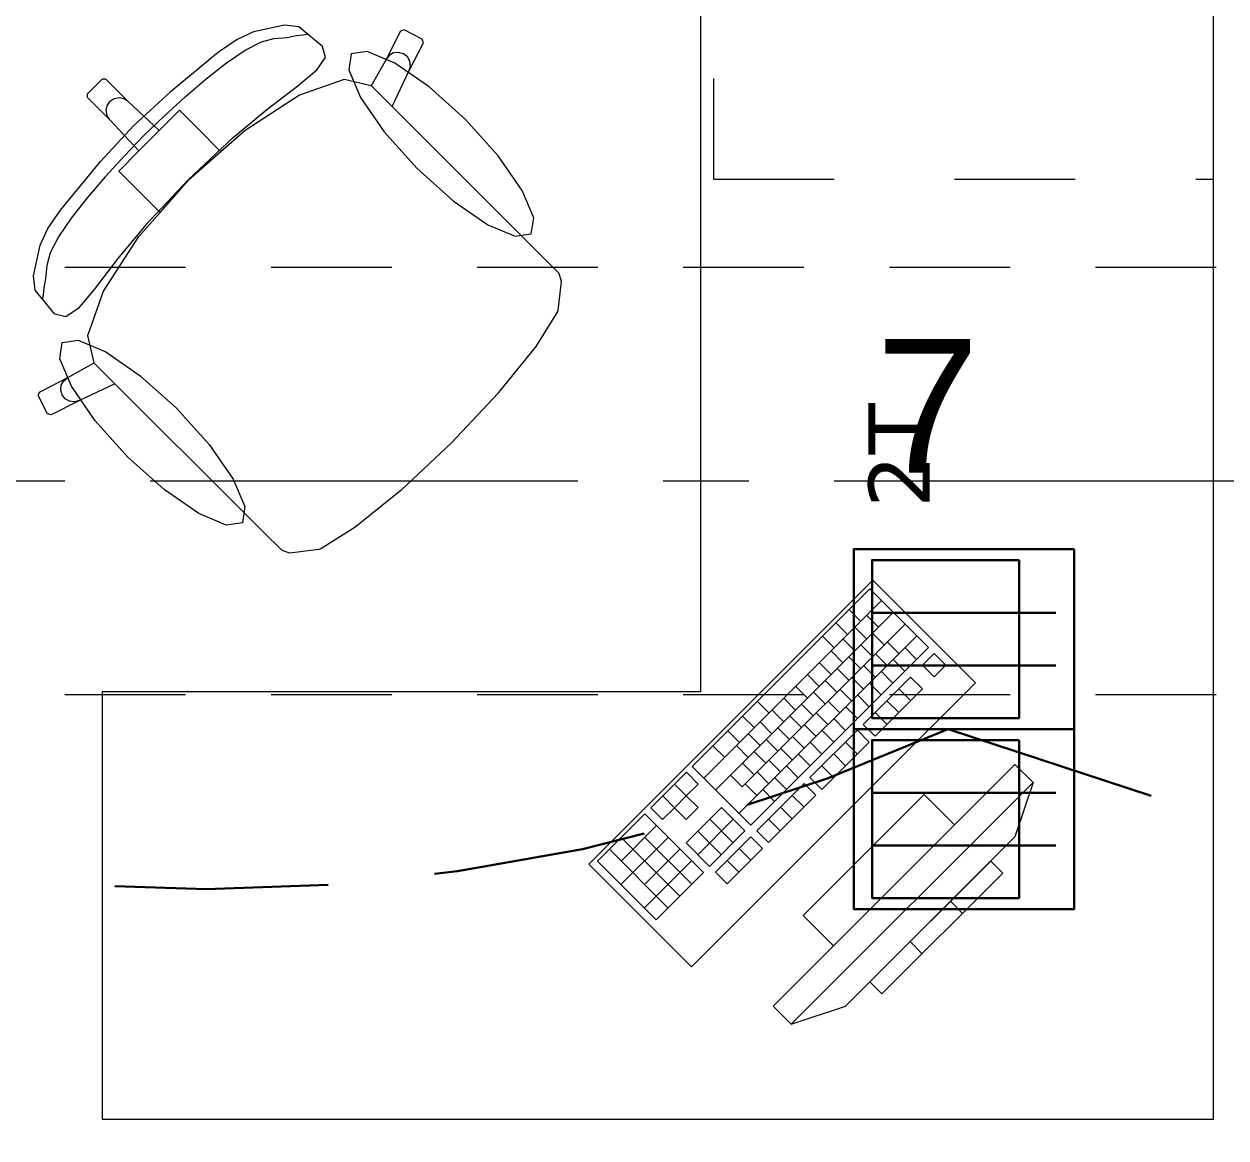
# Model space of a CAD drawing. Header units: inches. Extents: x -19 to 5698, y -728 to 92.
# Drawn here: x 105.398 to 106.804, y 6.681 to 7.985 of the extents above; entities that cross this region are included whole.
import ezdxf

# ---------------------------------------------------------------- set-up
doc = ezdxf.new("R2010")
doc.units = ezdxf.units.IN
doc.header["$MEASUREMENT"] = 0
doc.set_wipeout_variables(frame=1)
doc.header["$PDMODE"] = 1
for name, pattern in [('HIDDEN', [0.375, 0.25, -0.125]), ('Hidden Line', [0.195611, 0.141111, -0.0545]), ('Punto & Raya', [0.65, 0.5, -0.075, 0, -0.075]), ('Rayas', [0.282222, 0.141111, -0.141111]), ('Wipeout_Contour', [1, 0, -1])]:
    doc.linetypes.add(name, pattern=pattern)
doc.layers.get('0').update_dxf_attribs({"color": 61})
doc.layers.add('00 conduct tomacorr', color=120, linetype='HIDDEN', lineweight=30)
doc.layers.add('00 IE LUZ EMERGENCIA', color=253, linetype='Continuous', lineweight=0)
for name, color, linetype in [('02 _ ARQ _ ALB _ Cotas Ejes', 7, 'Continuous'), ('02 _ ARQ _ ALB _ Ejes Generales', 251, 'Continuous'), ('08 _ STR _ EXT _ 09 Vigas', 251, 'Continuous'), ('Dibujo 2D - General', 7, 'Continuous'), ('Interior - Mobiliario', 7, 'Continuous')]:
    doc.layers.add(name, color=color, linetype=linetype)
doc.styles.add('Annotative', font='arial.ttf')
doc.styles.add('Estilo_Generado_4', font='swisse.ttf')
doc.dimstyles.new('Estilo_Generado__1', dxfattribs={"dimtxt": 0.125, "dimasz": 0.095, "dimexe": 0.18, "dimexo": 0.3, "dimgap": 0, "dimtad": 0, "dimtih": 1, "dimtoh": 1, "dimzin": 0, "dimdsep": 46, "dimtxsty": 'Estilo_Generado_4', "dimblk": 'ARROWHEAD_6', "dimblk1": 'ARROWHEAD_6', "dimblk2": 'ARROWHEAD_6', "dimcen": 0.09, "dimse1": 1, "dimse2": 1, "dimclrd": 144, "dimclre": 144, "dimclrt": 7, "dimadec": 0, "dimazin": 0, "dimtfac": 1, "dimtdec": 4, "dimtmove": 0, "dimatfit": 3, "dimfxl": 1, "dimtolj": 1, "dimtzin": 0, "dimarcsym": 0})

# ---------------------------------------------------------------- blocks, each defined once
blk = doc.blocks.new('ARROWHEAD_6')
at = {"color": 0, "linetype": 'Continuous', "lineweight": 0}
for p, q in [((-0.5, -0.5), (0.5, 0.5)), ((0, 0), (-1, 0))]:
    blk.add_line(p, q, dxfattribs=at)
blk = doc.blocks.new('*D89', base_point=(804.059, 0))
at = {"layer": '02 _ ARQ _ ALB _ Cotas Ejes', "color": 144, "linetype": 'Continuous', "lineweight": -2, "transparency": 16777216}
for p, q in [((101.915, 2.2841), (105.0886, 2.2841)), ((108.725, 2.2841), (105.476, 2.2841))]:
    blk.add_line(p, q, dxfattribs=at)
at = {"layer": 'Defpoints', "color": 0, "linetype": 'Continuous', "transparency": 16777216}
for p in [(101.82, 7.45), (108.82, 7.45), (108.82, 2.2841)]:
    blk.add_point(p, dxfattribs=at)
at = {"layer": '02 _ ARQ _ ALB _ Cotas Ejes', "color": 144, "linetype": 'Continuous', "lineweight": -2, "transparency": 16777216, "xscale": 0.095, "yscale": 0.095, "zscale": 0.095, "rotation": 180}
blk.add_blockref('ARROWHEAD_6', (101.82, 2.2841), dxfattribs=at)
at = {"layer": '02 _ ARQ _ ALB _ Cotas Ejes', "color": 144, "linetype": 'Continuous', "lineweight": -2, "transparency": 16777216, "xscale": 0.095, "yscale": 0.095, "zscale": 0.095}
blk.add_blockref('ARROWHEAD_6', (108.82, 2.2841), dxfattribs=at)
at = {"layer": '02 _ ARQ _ ALB _ Cotas Ejes', "color": 7, "linetype": 'Continuous', "lineweight": 13, "transparency": 16777216, "insert": (105.2823, 2.2841), "char_height": 0.125, "attachment_point": 5, "style": 'Estilo_Generado_4'}
blk.add_mtext('\\A1;7.00', dxfattribs=at)
blk = doc.blocks.new('CAJA POP UP 6 MODULOS')
at = {"layer": '00 conduct tomacorr', "linetype": 'Continuous'}
for p, q in [((-0.095, -0.165), (-0.095, -0.01511)), ((-0.052, -0.165), (-0.052, -0.01511)), ((0.052, -0.165), (0.052, -0.01511)), ((0.095, -0.165), (0.095, -0.01511)), ((0, -0.165), (0, -0.18))]:
    blk.add_line(p, q, dxfattribs=at)
for points in [[(-0.147, 0), (0.147, 0), (0.147, -0.18), (-0.147, -0.18)], [(0, 0), (0.147, 0), (0.147, -0.18), (0, -0.18)]]:
    blk.add_lwpolyline(points, close=True, dxfattribs=at)
for points in [[(-0.138, -0.045), (-0.009, -0.045), (-0.009, -0.165), (-0.138, -0.165), (-0.138, -0.045)], [(0.009, -0.045), (0.138, -0.045), (0.138, -0.165), (0.009, -0.165), (0.009, -0.045)]]:
    blk.add_lwpolyline(points, dxfattribs=at)
at = {"color": 1, "insert": (-0.18069, -0.16799), "char_height": 0.05, "attachment_point": 1, "rotation": 180}
blk.add_mtext_dynamic_manual_height_columns('{\\fVerdana|b0|i0|c0|p34;2T}', width=0.0004809, gutter_width=0.1561, heights=[0], dxfattribs=at)

msp = doc.modelspace()

# ---------------------------------------------------------------- linework, layer by layer
at = {"layer": 'Interior - Mobiliario', "color": 175, "linetype": 'Continuous', "lineweight": 13}
for p, q in [((105.6661, 7.9755), (105.6469, 7.9666)), ((105.7022, 7.9833), (105.6661, 7.9755)), ((105.719, 7.9814), (105.7022, 7.9833)), ((105.7469, 7.9582), (105.719, 7.9814)), ((105.7243, 7.9718), (105.7288, 7.9726)), ((105.8382, 7.9762), (105.8212, 7.9431)), ((105.8423, 7.9776), (105.8382, 7.9762)), ((105.8636, 7.9668), (105.8423, 7.9776)), ((105.6469, 7.9666), (105.6252, 7.9517)), ((105.6565, 7.9539), (105.6753, 7.9639)), ((105.6753, 7.9639), (105.6901, 7.9678)), ((105.6901, 7.9678), (105.7055, 7.969)), ((105.7055, 7.969), (105.7162, 7.971)), ((105.7162, 7.971), (105.7243, 7.9718)), ((105.7503, 7.9453), (105.7469, 7.9582)), ((105.848, 7.9296), (105.8649, 7.9627)), ((105.8649, 7.9627), (105.8636, 7.9668)), ((105.6252, 7.9517), (105.5685, 7.9048)), ((105.6347, 7.9391), (105.6565, 7.9539)), ((105.7403, 7.931), (105.7503, 7.9453)), ((105.8249, 7.9478), (105.8212, 7.9431)), ((105.83, 7.9507), (105.8249, 7.9478)), ((105.8359, 7.9514), (105.83, 7.9507)), ((105.8415, 7.9498), (105.8359, 7.9514)), ((105.8461, 7.9462), (105.8415, 7.9498)), ((105.8489, 7.9411), (105.8461, 7.9462)), ((105.6109, 7.9205), (105.6347, 7.9391)), ((105.718, 7.9124), (105.7403, 7.931)), ((105.8212, 7.9431), (105.8039, 7.9121)), ((105.848, 7.9296), (105.8496, 7.9353)), ((105.8496, 7.9353), (105.8489, 7.9411)), ((105.489, 7.9201), (105.4805, 7.9115)), ((105.4933, 7.9201), (105.489, 7.9201)), ((105.5194, 7.894), (105.4933, 7.9201)), ((105.5861, 7.8994), (105.6109, 7.9205)), ((105.772, 7.9196), (105.72, 7.9013)), ((105.8039, 7.9121), (105.772, 7.9196)), ((105.8284, 7.8879), (105.848, 7.9296)), ((105.4719, 7.903), (105.4805, 7.9115)), ((105.4719, 7.8987), (105.4719, 7.903)), ((105.5685, 7.9048), (105.5263, 7.8657)), ((105.6818, 7.8845), (105.718, 7.9124)), ((105.8042, 7.9121), (105.8039, 7.9121)), ((105.8042, 7.9121), (105.8284, 7.8879)), ((105.498, 7.8726), (105.4719, 7.8987)), ((105.4937, 7.8832), (105.4948, 7.889)), ((105.4948, 7.889), (105.4981, 7.8939)), ((105.503, 7.8972), (105.4981, 7.8939)), ((105.5088, 7.8983), (105.503, 7.8972)), ((105.5145, 7.8972), (105.5088, 7.8983)), ((105.5194, 7.894), (105.5145, 7.8972)), ((105.5559, 7.86), (105.5194, 7.894)), ((105.5615, 7.8768), (105.5861, 7.8994)), ((105.72, 7.9013), (105.6562, 7.8599)), ((105.4948, 7.8775), (105.4937, 7.8832)), ((105.498, 7.8726), (105.4948, 7.8775)), ((105.5795, 7.8836), (105.5559, 7.86)), ((105.6007, 7.8625), (105.5795, 7.8836))]:
    msp.add_line(p, q, dxfattribs=at)

# ---------------------------------------------------------------- wipeouts: each hides what was drawn before it
at = {"color": 254, "linetype": 'Wipeout_Contour', "lineweight": 0, "ltscale": 4906.165759}
msp.add_wipeout([(117.0136, 5.8), (117.0136, 6.35), (100.6701, 6.35), (100.6701, 7.85), (100.17, 7.85), (100.17, 5.8)], dxfattribs=at).dxf.layer = 'Dibujo 2D - General'

# ---------------------------------------------------------------- next in the draw order: linework, layer by layer
at = {"layer": '00 conduct tomacorr'}
for centre, radius, start, end in [((105.6062, 9.0965), 2.1246, 166.0873, 294.2501), ((108.7039, 13.4465), 6.6692, 250.51028, 291.32013)]:
    msp.add_arc(centre, radius, start, end, dxfattribs=at)
at = {"layer": '02 _ ARQ _ ALB _ Ejes Generales', "color": 251, "linetype": 'Punto & Raya', "lineweight": 13, "true_color": 0x636466}
msp.add_line((98.3454, 7.45), (147.07, 7.45), dxfattribs=at)
at = {"layer": '08 _ STR _ EXT _ 09 Vigas', "color": 251, "linetype": 'Hidden Line', "lineweight": 13, "true_color": 0x636466}
for p, q in [((102.07, 7.7), (108.57, 7.7)), ((102.07, 7.2), (144.07, 7.2))]:
    msp.add_line(p, q, dxfattribs=at)
at = {"layer": 'Interior - Mobiliario', "color": 175, "linetype": 'Rayas', "lineweight": 13}
for p, q in [((106.2041, 8.2029), (106.2041, 7.8029)), ((106.2041, 7.8029), (106.7891, 7.8029))]:
    msp.add_line(p, q, dxfattribs=at)
at = {"layer": 'Interior - Mobiliario', "color": 175, "linetype": 'Continuous', "lineweight": 13}
for p, q in [((105.9762, 7.74), (105.8284, 7.8879)), ((105.538, 7.854), (105.5615, 7.8768)), ((105.6425, 7.8517), (105.6818, 7.8845)), ((105.4872, 7.8235), (105.5263, 7.8657)), ((105.532, 7.8361), (105.498, 7.8726)), ((105.5559, 7.86), (105.5439, 7.8481)), ((105.628, 7.8351), (105.6007, 7.8625)), ((105.6562, 7.8599), (105.628, 7.8351)), ((105.538, 7.854), (105.5152, 7.8305)), ((105.532, 7.8361), (105.5439, 7.8481)), ((105.5897, 7.8023), (105.6425, 7.8517)), ((105.5084, 7.8125), (105.532, 7.8361)), ((105.628, 7.8351), (105.5902, 7.8018)), ((105.4403, 7.7668), (105.4872, 7.8235)), ((105.5152, 7.8305), (105.4926, 7.8059)), ((105.4926, 7.8059), (105.4715, 7.7811)), ((105.5295, 7.7913), (105.5084, 7.8125)), ((105.5569, 7.764), (105.5295, 7.7913)), ((105.5897, 7.8023), (105.5403, 7.7495)), ((105.5569, 7.764), (105.5902, 7.8018)), ((105.4715, 7.7811), (105.4529, 7.7573)), ((105.4254, 7.7451), (105.4403, 7.7668)), ((105.5321, 7.7358), (105.5569, 7.764)), ((105.4529, 7.7573), (105.4381, 7.7355)), ((105.5403, 7.7495), (105.5075, 7.7102)), ((105.4165, 7.7259), (105.4254, 7.7451)), ((105.4381, 7.7355), (105.4281, 7.7167)), ((105.4908, 7.672), (105.5321, 7.7358)), ((106.0018, 7.7145), (105.9762, 7.74)), ((105.4087, 7.6898), (105.4165, 7.7259)), ((105.4281, 7.7167), (105.4242, 7.7019)), ((105.5075, 7.7102), (105.4796, 7.674)), ((106.0237, 7.6925), (106.0018, 7.7145)), ((105.4242, 7.7019), (105.423, 7.6865)), ((106.0266, 7.6832), (106.0237, 7.6925)), ((105.4106, 7.673), (105.4087, 7.6898)), ((105.423, 7.6865), (105.421, 7.6758)), ((106.0226, 7.6493), (106.0266, 7.6832)), ((105.4338, 7.6451), (105.4106, 7.673)), ((105.4202, 7.6677), (105.4194, 7.6632)), ((105.421, 7.6758), (105.4202, 7.6677)), ((105.4796, 7.674), (105.461, 7.6518)), ((105.4724, 7.62), (105.4908, 7.672)), ((105.461, 7.6518), (105.4467, 7.6417)), ((106.0217, 7.6472), (106.0226, 7.6493)), ((105.4467, 7.6417), (105.4338, 7.6451)), ((105.9968, 7.6072), (106.0217, 7.6472)), ((105.4799, 7.5881), (105.4724, 7.62)), ((105.9532, 7.5535), (105.9968, 7.6072)), ((105.4489, 7.5708), (105.4799, 7.5881)), ((105.4799, 7.5878), (105.4799, 7.5881)), ((105.4799, 7.5878), (105.5041, 7.5636)), ((105.4158, 7.5538), (105.4489, 7.5708)), ((105.4413, 7.562), (105.4442, 7.5671)), ((105.4442, 7.5671), (105.4489, 7.5708)), ((105.4144, 7.5497), (105.4158, 7.5538)), ((105.4406, 7.5562), (105.4413, 7.562)), ((105.4422, 7.5505), (105.4406, 7.5562)), ((105.4458, 7.5459), (105.4422, 7.5505)), ((105.5041, 7.5636), (105.4624, 7.544)), ((105.652, 7.4158), (105.5041, 7.5636)), ((105.8977, 7.4943), (105.9525, 7.5527)), ((105.9525, 7.5527), (105.9532, 7.5535)), ((105.4252, 7.5284), (105.4144, 7.5497)), ((105.4624, 7.544), (105.4293, 7.5271)), ((105.4509, 7.5431), (105.4458, 7.5459)), ((105.4567, 7.5424), (105.4509, 7.5431)), ((105.4624, 7.544), (105.4567, 7.5424)), ((105.4293, 7.5271), (105.4252, 7.5284)), ((105.8977, 7.4943), (105.8393, 7.4395)), ((105.8385, 7.4388), (105.7848, 7.3952)), ((105.8393, 7.4395), (105.8385, 7.4388)), ((105.6775, 7.3903), (105.652, 7.4158)), ((105.6995, 7.3683), (105.6775, 7.3903)), ((105.7848, 7.3952), (105.7448, 7.3703)), ((105.7088, 7.3654), (105.6995, 7.3683)), ((105.7427, 7.3694), (105.7088, 7.3654)), ((105.7448, 7.3703), (105.7427, 7.3694)), ((106.3871, 7.3234), (106.1794, 7.1157)), ((106.4557, 7.2548), (106.3871, 7.3234)), ((106.4008, 7.3097), (106.1931, 7.102)), ((106.3629, 7.2992), (106.3766, 7.2854)), ((106.4145, 7.296), (106.2068, 7.0882)), ((106.3473, 7.2836), (106.361, 7.2699)), ((106.3835, 7.2924), (106.3972, 7.2786)), ((106.4283, 7.2822), (106.2378, 7.0918)), ((106.3697, 7.2785), (106.3834, 7.2648)), ((106.3903, 7.2717), (106.404, 7.258)), ((106.442, 7.2685), (106.2343, 7.0608)), ((106.3317, 7.268), (106.3454, 7.2543)), ((106.3558, 7.2647), (106.3695, 7.251)), ((106.3765, 7.2579), (106.3902, 7.2442)), ((106.4075, 7.2615), (106.4212, 7.2478)), ((106.248, 7.0471), (106.4557, 7.2548)), ((106.342, 7.2508), (106.3557, 7.2371)), ((106.3626, 7.244), (106.3763, 7.2303)), ((106.3936, 7.2476), (106.4073, 7.2339)), ((106.4281, 7.2547), (106.4418, 7.241)), ((106.4625, 7.248), (106.4487, 7.2341)), ((106.4762, 7.2342), (106.4625, 7.248)), ((106.3281, 7.237), (106.3418, 7.2233)), ((106.3488, 7.2302), (106.3625, 7.2165)), ((106.3798, 7.2338), (106.3935, 7.2201)), ((106.4004, 7.227), (106.4141, 7.2133)), ((106.4143, 7.2408), (106.428, 7.2271)), ((106.4487, 7.2341), (106.4624, 7.2204)), ((106.4624, 7.2204), (106.4762, 7.2342)), ((106.3143, 7.2231), (106.328, 7.2094)), ((106.3349, 7.2163), (106.3486, 7.2026)), ((106.3659, 7.2199), (106.3797, 7.2062)), ((106.4348, 7.2203), (106.3794, 7.1649)), ((106.3866, 7.2131), (106.4003, 7.1994)), ((106.4486, 7.2066), (106.4348, 7.2203)), ((106.3004, 7.2093), (106.3141, 7.1956)), ((106.3211, 7.2025), (106.3348, 7.1888)), ((106.3521, 7.2061), (106.3658, 7.1924)), ((106.3727, 7.1993), (106.3864, 7.1856)), ((106.3932, 7.1512), (106.4486, 7.2066)), ((106.421, 7.2064), (106.4347, 7.1927)), ((106.2556, 7.1918), (106.2693, 7.1781)), ((106.2866, 7.1954), (106.3003, 7.1817)), ((106.3072, 7.1886), (106.3209, 7.1749)), ((106.3382, 7.1922), (106.352, 7.1785)), ((106.3589, 7.1854), (106.3726, 7.1717)), ((106.4071, 7.1926), (106.4209, 7.1789)), ((106.2382, 7.1745), (106.252, 7.1608)), ((106.2727, 7.1816), (106.2864, 7.1679)), ((106.2934, 7.1748), (106.3071, 7.1611)), ((106.3244, 7.1784), (106.3381, 7.1647)), ((106.345, 7.1716), (106.3587, 7.1579)), ((106.3933, 7.1787), (106.407, 7.165)), ((106.2209, 7.1572), (106.2347, 7.1435)), ((106.2589, 7.1677), (106.2726, 7.154)), ((106.2795, 7.1609), (106.2932, 7.1472)), ((106.3105, 7.1645), (106.3243, 7.1508)), ((106.3725, 7.158), (106.3171, 7.1026)), ((106.3312, 7.1578), (106.3449, 7.144)), ((106.3862, 7.1442), (106.3725, 7.158)), ((106.3794, 7.1649), (106.3932, 7.1512)), ((106.245, 7.1539), (106.2588, 7.1402)), ((106.2657, 7.1471), (106.2794, 7.1334)), ((106.2967, 7.1507), (106.3104, 7.137)), ((106.3173, 7.1439), (106.3311, 7.1302)), ((106.3308, 7.0888), (106.3862, 7.1442)), ((106.3587, 7.1441), (106.3724, 7.1304)), ((106.2036, 7.1399), (106.2173, 7.1262)), ((106.2312, 7.14), (106.2449, 7.1263)), ((106.2518, 7.1333), (106.2655, 7.1195)), ((106.2829, 7.1368), (106.2966, 7.1231)), ((106.3035, 7.1301), (106.3172, 7.1163)), ((106.3448, 7.1303), (106.3585, 7.1165)), ((106.1794, 7.1157), (106.248, 7.0471)), ((106.238, 7.1194), (106.2517, 7.1057)), ((106.269, 7.123), (106.2827, 7.1093)), ((106.5568, 7.1181), (106.2739, 6.8352)), ((106.2896, 7.1162), (106.3034, 7.1025)), ((106.331, 7.1164), (106.3447, 7.1027)), ((106.578, 7.0969), (106.5568, 7.1181)), ((106.1725, 7.1088), (106.1309, 7.0672)), ((106.1862, 7.095), (106.1725, 7.1088)), ((106.2241, 7.1056), (106.2378, 7.0918)), ((106.2552, 7.1092), (106.2689, 7.0954)), ((106.2758, 7.1024), (106.2895, 7.0886)), ((106.3171, 7.1026), (106.3308, 7.0888)), ((106.1586, 7.0949), (106.1723, 7.0812)), ((106.1723, 7.0812), (106.1862, 7.095)), ((106.2413, 7.0953), (106.255, 7.0816)), ((106.3102, 7.0956), (106.2548, 7.0402)), ((106.2619, 7.0885), (106.2757, 7.0748)), ((106.2951, 6.814), (106.578, 7.0969)), ((106.3239, 7.0819), (106.3102, 7.0956)), ((106.578, 7.0969), (106.5568, 7.0332)), ((106.1448, 7.0811), (106.1585, 7.0673)), ((106.1723, 7.0812), (106.1585, 7.0673)), ((106.1861, 7.0675), (106.1723, 7.0812)), ((106.2685, 7.0265), (106.3239, 7.0819)), ((106.2964, 7.0818), (106.3101, 7.0681)), ((106.4507, 7.0827), (106.3093, 6.9413)), ((106.4861, 7.0474), (106.4507, 7.0827)), ((106.124, 7.0603), (106.0686, 7.0049)), ((106.1926, 6.9917), (106.124, 7.0603)), ((106.1309, 7.0672), (106.1446, 7.0535)), ((106.1446, 7.0535), (106.1585, 7.0673)), ((106.1585, 7.0673), (106.1722, 7.0536)), ((106.2136, 7.0676), (106.1721, 7.0261)), ((106.1722, 7.0536), (106.1861, 7.0675)), ((106.241, 7.0402), (106.2136, 7.0676)), ((106.2825, 7.0679), (106.2962, 7.0542)), ((106.1377, 7.0466), (106.0962, 7.005)), ((106.2273, 7.0539), (106.1858, 7.0124)), ((106.1998, 7.0538), (106.2272, 7.0263)), ((106.2687, 7.0541), (106.2824, 7.0404)), ((106.3446, 6.9059), (106.4861, 7.0474)), ((106.1514, 7.0329), (106.096, 6.9775)), ((106.0963, 7.0326), (106.1649, 6.964)), ((106.1239, 7.0327), (106.1787, 6.9779)), ((106.1859, 7.0399), (106.2133, 7.0125)), ((106.1995, 6.9986), (106.241, 7.0402)), ((106.2479, 7.0333), (106.2064, 6.9918)), ((106.2616, 7.0196), (106.2479, 7.0333)), ((106.2548, 7.0402), (106.2685, 7.0265)), ((106.5568, 7.0332), (106.3588, 6.8352)), ((106.0825, 7.0187), (106.151, 6.9502)), ((106.1651, 7.0191), (106.1236, 6.9776)), ((106.1721, 7.0261), (106.1995, 6.9986)), ((106.2201, 6.9781), (106.2616, 7.0196)), ((106.2341, 7.0195), (106.2478, 7.0058)), ((106.0686, 7.0049), (106.1372, 6.9363)), ((106.1789, 7.0054), (106.1235, 6.95)), ((106.2202, 7.0056), (106.2339, 6.9919)), ((106.5285, 7.0049), (106.3871, 6.8635)), ((106.5426, 6.9908), (106.5285, 7.0049)), ((106.1372, 6.9363), (106.1926, 6.9917)), ((106.2064, 6.9918), (106.2201, 6.9781)), ((106.4012, 6.8494), (106.5426, 6.9908)), ((106.4814, 6.9578), (106.4955, 6.9437)), ((106.3093, 6.9413), (106.3446, 6.9059)), ((106.4342, 6.9107), (106.4484, 6.8965)), ((106.3871, 6.8635), (106.4012, 6.8494)), ((106.2739, 6.8352), (106.2951, 6.814)), ((106.2951, 6.814), (106.3588, 6.8352))]:
    msp.add_line(p, q, dxfattribs=at)
at = {"layer": 'Interior - Mobiliario', "color": 175, "linetype": 'Continuous', "lineweight": 13, "flags": 128}
for points in [[(106.7891, 6.7029), (106.7891, 8.2029), (106.1891, 8.2029), (106.1891, 7.2029), (105.4891, 7.2029), (105.4891, 6.7029)], [(105.9142, 7.8728), (105.8717, 7.9109), (105.8313, 7.9389), (105.7992, 7.9525), (105.7803, 7.9497), (105.7775, 7.9308), (105.7911, 7.8987), (105.8191, 7.8583), (105.8572, 7.8158), (105.8997, 7.7777), (105.9401, 7.7497), (105.9722, 7.7361), (105.9911, 7.7389), (105.9939, 7.7579), (105.9803, 7.7899), (105.9523, 7.8303)], [(105.5192, 7.4778), (105.4811, 7.5203), (105.4531, 7.5607), (105.4395, 7.5928), (105.4423, 7.6117), (105.4612, 7.6145), (105.4933, 7.6009), (105.5337, 7.5729), (105.5762, 7.5348), (105.6143, 7.4923), (105.6423, 7.4519), (105.6559, 7.4198), (105.6531, 7.4009), (105.6341, 7.3981), (105.6021, 7.4117), (105.5617, 7.4397)], [(106.5108, 7.2135), (106.3906, 7.3337), (106.0583, 7.0014), (106.1785, 6.8812)]]:
    msp.add_lwpolyline(points, close=True, dxfattribs=at)

# ---------------------------------------------------------------- next in the draw order: block references
at = {"layer": '00 conduct tomacorr', "xscale": 1.432830642179531, "yscale": 1.432830642179531, "zscale": 1.432830642179531, "rotation": 269.9999999999999}
msp.add_blockref('CAJA POP UP 6 MODULOS', (106.6262, 7.1594), dxfattribs=at)

# ---------------------------------------------------------------- next in the draw order: texts
at = {"layer": '00 IE LUZ EMERGENCIA', "style": 'Annotative'}
msp.add_attdef('7', (106.3939, 7.4596), '', height=0.1562, dxfattribs=at)

# ---------------------------------------------------------------- next in the draw order: dimensions: what is measured, and where the dimension line sits
at = {"layer": '02 _ ARQ _ ALB _ Cotas Ejes', "color": 144, "linetype": 'Continuous', "lineweight": 13}
dim = msp.add_linear_dim(base=(108.82, 2.2841), p1=(101.82, 7.45), p2=(108.82, 7.45), dimstyle='Estilo_Generado__1', dxfattribs=at)
dim.commit()
dim.dimension.update_dxf_attribs({"geometry": '*D89', "text_midpoint": (105.2823, 2.2841), "dimtype": 160})

doc.saveas('drawing.dxf')
